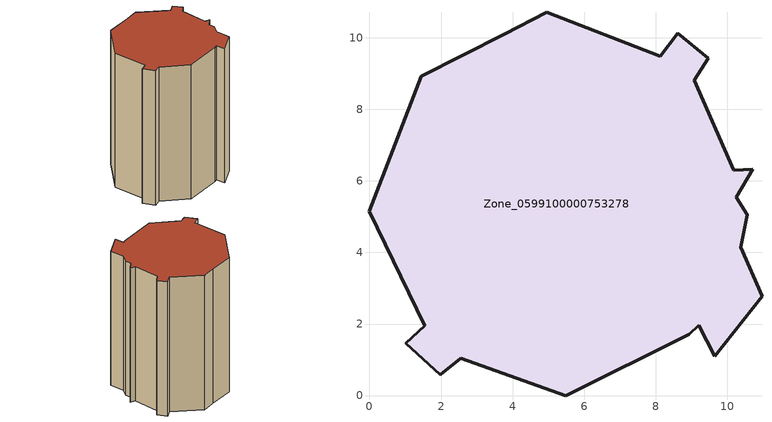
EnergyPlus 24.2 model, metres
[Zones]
Zone_0599100000753278
 floor ground (C_G): 1.45,8.93 3.77,10.09 4.95,10.71 8.12,9.49 8.61,10.13 9.47,9.43 9.07,8.81 10.18,6.3 10.71,6.33 10.25,5.55 10.55,5.06 10.37,4.15 10.97,2.78 9.65,1.1 9.2,1.97 8.94,1.72 5.49,0 2.55,1.05 1.98,0.58 1.02,1.46 1.55,1.95 0,5.15 z0
 wall outside (C_F): 9.2,1.97 9.65,1.1 10.97,2.78 10.37,4.15 10.55,5.06 10.25,5.55 10.71,6.33 10.18,6.3 9.07,8.81 9.47,9.43 8.61,10.13 8.12,9.49 4.95,10.71 3.77,10.09 1.45,8.93 0,5.15 1.55,1.95 1.02,1.46 1.98,0.58 2.55,1.05 5.49,0 8.94,1.72 9.2,1.97 z0:15.16
 roof outside (C_R): 3.77,10.09 1.45,8.93 0,5.15 1.55,1.95 1.02,1.46 1.98,0.58 2.55,1.05 5.49,0 8.94,1.72 9.2,1.97 9.65,1.1 10.97,2.78 10.37,4.15 10.55,5.06 10.25,5.55 10.71,6.33 10.18,6.3 9.07,8.81 9.47,9.43 8.61,10.13 8.12,9.49 4.95,10.71 z15.16
[BUILDING]
Pand.0599100000753278: North Axis=0; Terrain=City; Loads Convergence Tolerance Value=0.04; Temperature Convergence Tolerance Value=0.4; Solar Distribution=FullExterior; Maximum Number of Warmup Days=25; Minimum Number of Warmup Days=1
[Site:Location]
Rotterdam.The.Hague.AP_ZH_NLD Design_Conditions: Latitude=51.96; Longitude=4.45; Time Zone=1; Elevation=-4.5
[SITE:GROUNDTEMPERATURE:BUILDINGSURFACE]
18, 18, 18, 18, 18, 18, 18, 18, 18, 18, 18, 18
[MATERIAL] Thermal Absorptance=0.9; Solar Absorptance=0.7; Visible Absorptance=0.7
Name | Roughness | Thickness | Conductivity | Density | Specific Heat
G.D.1965 | MediumSmooth | 0.15 | 1 | 540 | 1210
F.D.1965 | Rough | 0.3 | 0.857143 | 1920 | 840
R.D.1965 | MediumRough | 0.2 | 0.08 | 1500 | 1000
[CONSTRUCTION]
C_G: G.D.1965
C_F: F.D.1965
C_R: R.D.1965
[ZONE]
Zone_0599100000753278: Type=1; Multiplier=1; Ceiling Height=Autocalculate; Volume=Autocalculate; Floor Area=autocalculate; Part of Total Floor Area=Yes
[ZONEINFILTRATION:DESIGNFLOWRATE]
Infil_Zone_0599100000753278: Zone or ZoneList or Space or SpaceList=Zone_0599100000753278; Schedule=AlwaysOn; Design Flow Rate Calculation Method=Flow/Area; Flow Rate per Floor Area=0.0042; Constant Term Coefficient=1; Temperature Term Coefficient=0; Velocity Term Coefficient=0; Velocity Squared Term Coefficient=0
[HVACTEMPLATE:ZONE:IDEALLOADSAIRSYSTEM]
Zone_0599100000753278: Maximum Heating Supply Air Temperature=50; Minimum Cooling Supply Air Temperature=13; Maximum Heating Supply Air Humidity Ratio=0.0156; Minimum Cooling Supply Air Humidity Ratio=0.0077; Heating Limit=NoLimit; Cooling Limit=NoLimit; Dehumidification Control Type=ConstantSensibleHeatRatio; Cooling Sensible Heat Ratio=0.7; Dehumidification Setpoint=60; Humidification Control Type=None; Humidification Setpoint=30; Outdoor Air Method=None; Outdoor Air Flow Rate per Person=0.00944; Outdoor Air Flow Rate per Zone Floor Area=0; Outdoor Air Flow Rate per Zone=0; Demand Controlled Ventilation Type=None; Outdoor Air Economizer Type=NoEconomizer; Heat Recovery Type=None; Sensible Heat Recovery Effectiveness=0.7; Latent Heat Recovery Effectiveness=0.65
[ZONECONTROL:THERMOSTAT]
ThermostatControl_Zone_0599100000753278: Zone or ZoneList=Zone_0599100000753278; Control Type Schedule=DualSetpointControlType; Control 1=Thermostat_Zone_0599100000753278; Temperature Difference Between Cutout And Setpoint=0
[THERMOSTATSETPOINT:DUALSETPOINT]
Thermostat_Zone_0599100000753278: Heating Setpoint Temperature Schedule=HeatingSetpoint_Zone_0599100000753278; Cooling Setpoint Temperature Schedule=CoolingSetpoint_Zone_0599100000753278
[SCHEDULE:COMPACT]
HeatingSetpoint_Zone_0599100000753278: Through: 12/31, For: AllDays, Until: 24:00, 21
CoolingSetpoint_Zone_0599100000753278: Through: 12/31, For: AllDays, Until: 24:00, 24
DualSetpointControlType: Through: 12/31, For: AllDays, Until: 24:00, 4
AlwaysOn: Through: 12/31, For: AllDays, Until: 24:00, 1
